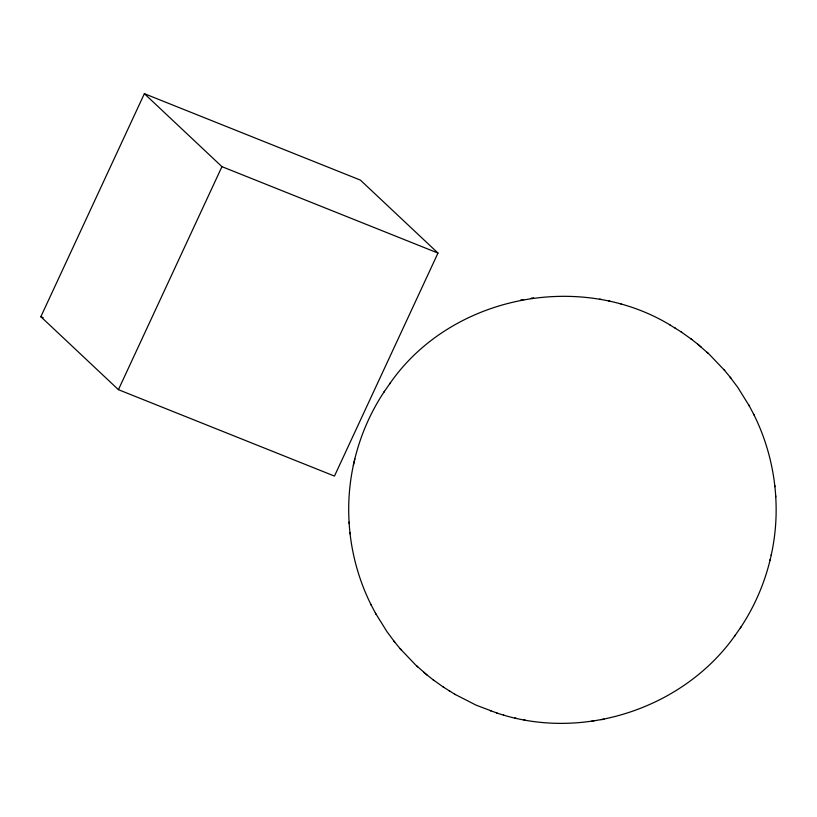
<?xml version="1.0" encoding="UTF-8"?>
<svg xmlns="http://www.w3.org/2000/svg" width="817" height="817" viewBox="0 0 817 817"><rect width="100%" height="100%" fill="white"/><g stroke="black" fill="none" stroke-linecap="round" stroke-linejoin="round"><path stroke-width="1.23" d="M384.48 391.302C358.663 429.905 345.969 477.169 349.186 523.523M740.365 627.916C766.183 589.302 778.877 542.049 775.65 495.694M354.833 458.899L353.353 465.322M771.166 555.243L771.493 553.885M770.012 560.319L770.339 558.951M40.85 316.71L144.374 93.689L360.399 180.097L437.983 253.066L334.459 476.086L118.424 389.678L40.85 316.71L43.209 317.66M118.424 389.678L221.948 166.658L144.374 93.689M389.627 383.929C450.157 296.009 579.488 270.315 670.001 324.941M496.45 712.873C581.786 741.887 683.278 709.023 735.208 635.289M383.694 392.466L390.414 382.775M734.432 636.443L741.152 626.751M520.797 300.002L523.666 299.522M530.948 298.297L533.624 297.848M591.212 721.36L593.898 720.921M601.169 719.685L604.049 719.215M599.698 299.134L601.2 299.441M608.696 300.952L609.962 301.207M514.884 718L516.14 718.255M523.636 719.777L525.147 720.083M620.849 304.026L621.451 304.19M503.395 715.028L503.997 715.192M454.844 694.266L476.005 705.102L497.216 713.139M490.374 710.81L490.946 711.004M221.948 166.658L437.983 253.066M669.48 324.635L681.613 332.202M674.934 327.923L675.628 328.332M443.222 687.005L455.365 694.583M449.217 690.876L449.901 691.294M681.102 331.845L691.805 339.494M443.743 687.363L433.03 679.713M697.769 344.223L709.207 354.251L724.669 370.489M400.177 648.729L415.628 664.967L427.077 674.995M690.784 338.698L698.984 345.172M425.851 674.035L434.052 680.52M700.077 346.091L701.047 346.949M707.103 352.311L708.237 353.312M416.609 665.906L417.732 666.907M423.788 672.268L424.758 673.126M730.122 377.137L737.853 387.513L749.332 405.978M375.514 613.24L386.992 631.694L394.713 642.08M723.811 369.458L731.062 378.271M393.774 640.937L401.024 649.76M753.437 413.79C766.469 439.658 774.056 468.202 775.772 497.114M349.063 522.104C350.779 551.005 358.377 579.559 371.398 605.428M748.689 404.772L754.122 415.077M370.724 604.141L376.147 614.445M774.761 485.38L774.884 486.758M349.962 532.449L350.074 533.828"/></g></svg>
